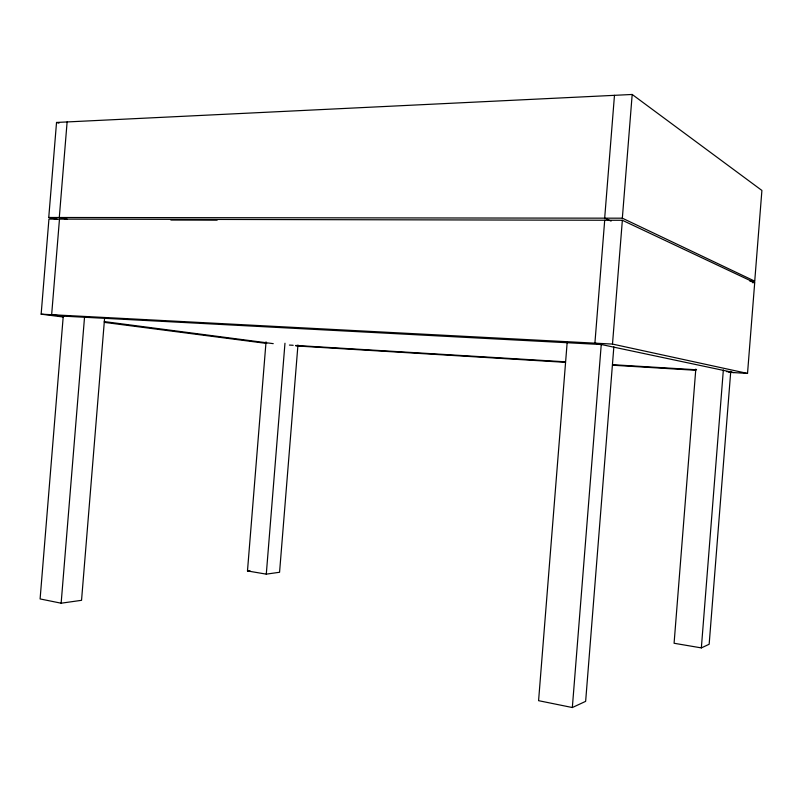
<?xml version="1.0" encoding="UTF-8"?>
<svg xmlns="http://www.w3.org/2000/svg" width="802" height="802" viewBox="0 0 802 802"><rect width="100%" height="100%" fill="white"/><g stroke="black" fill="none" stroke-linecap="round" stroke-linejoin="round"><path stroke-width="1.2" d="M567.174 342.354L538.583 700.677L572.337 707.534L585.64 701.359L613.851 346.835M614.472 95.328L604.678 218.154L611.084 221.101M604.698 220.249L594.904 343.156L733.91 372.599M572.337 707.534L601.259 344.389M632.187 94.466L761.9 190.455L754.732 281.161L622.342 218.184L632.187 94.466L56.531 122.455L48.752 217.482L57.273 219.367M622.352 220.279L754.702 282.685L747.524 373.431L612.497 344.078L622.352 220.279L48.932 219.096L41.143 314.163L63.458 317.061M695.805 369.08L674.081 643.264L701.349 647.896L709.158 644.257L730.752 371.316M701.349 647.896L723.344 369.983M297.953 344.97L279.567 572.267L266.284 574.142L247.477 570.944L266.033 341.852M266.284 574.142L284.971 343.236M67.117 121.944L59.298 217.492L67.298 219.287M59.478 219.116L51.649 314.715L64.501 316.389M63.258 316.048L40.1 598.934L61.142 603.204L81.543 600.317L104.501 319.316M61.142 603.204L84.491 317.652M247.477 570.944L249.923 570.623M48.752 217.482L622.342 218.184M170.886 220.039L217.152 220.149M749.76 281.031L754.732 281.161M752.216 282.615L754.702 282.685M41.143 314.163L612.497 344.078M62.015 316.068L601.43 344.539M289.442 345.071L293.191 345.291M295.687 345.441L565.45 361.822M612.908 364.709L696.587 369.792M726.562 371.607L730.311 371.837M295.858 345.913L565.43 362.334M612.848 365.221L695.214 370.243M728.918 372.298L747.524 373.431M104.26 321.582L273.231 343.647M104.36 322.374L266.735 343.446M56.531 122.455L58.917 123.197"/></g></svg>
